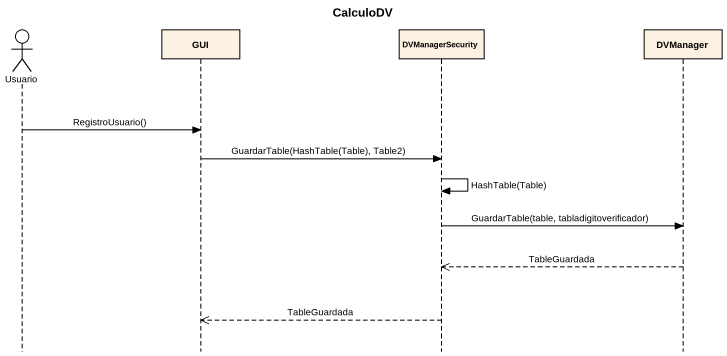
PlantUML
@startuml
title CalculoDV
hide footbox
actor Usuario
participant GUI
participant DVManagerSecurity
participant DVManager

Usuario -> GUI : RegistroUsuario()
GUI -> DVManagerSecurity : GuardarTable(HashTable(Table), Table2)
DVManagerSecurity -> DVManagerSecurity : HashTable(Table)
DVManagerSecurity -> DVManager : GuardarTable(table, tabladigitoverificador)
DVManager -->> DVManagerSecurity : TableGuardada
DVManagerSecurity -->> GUI : TableGuardada
@enduml
